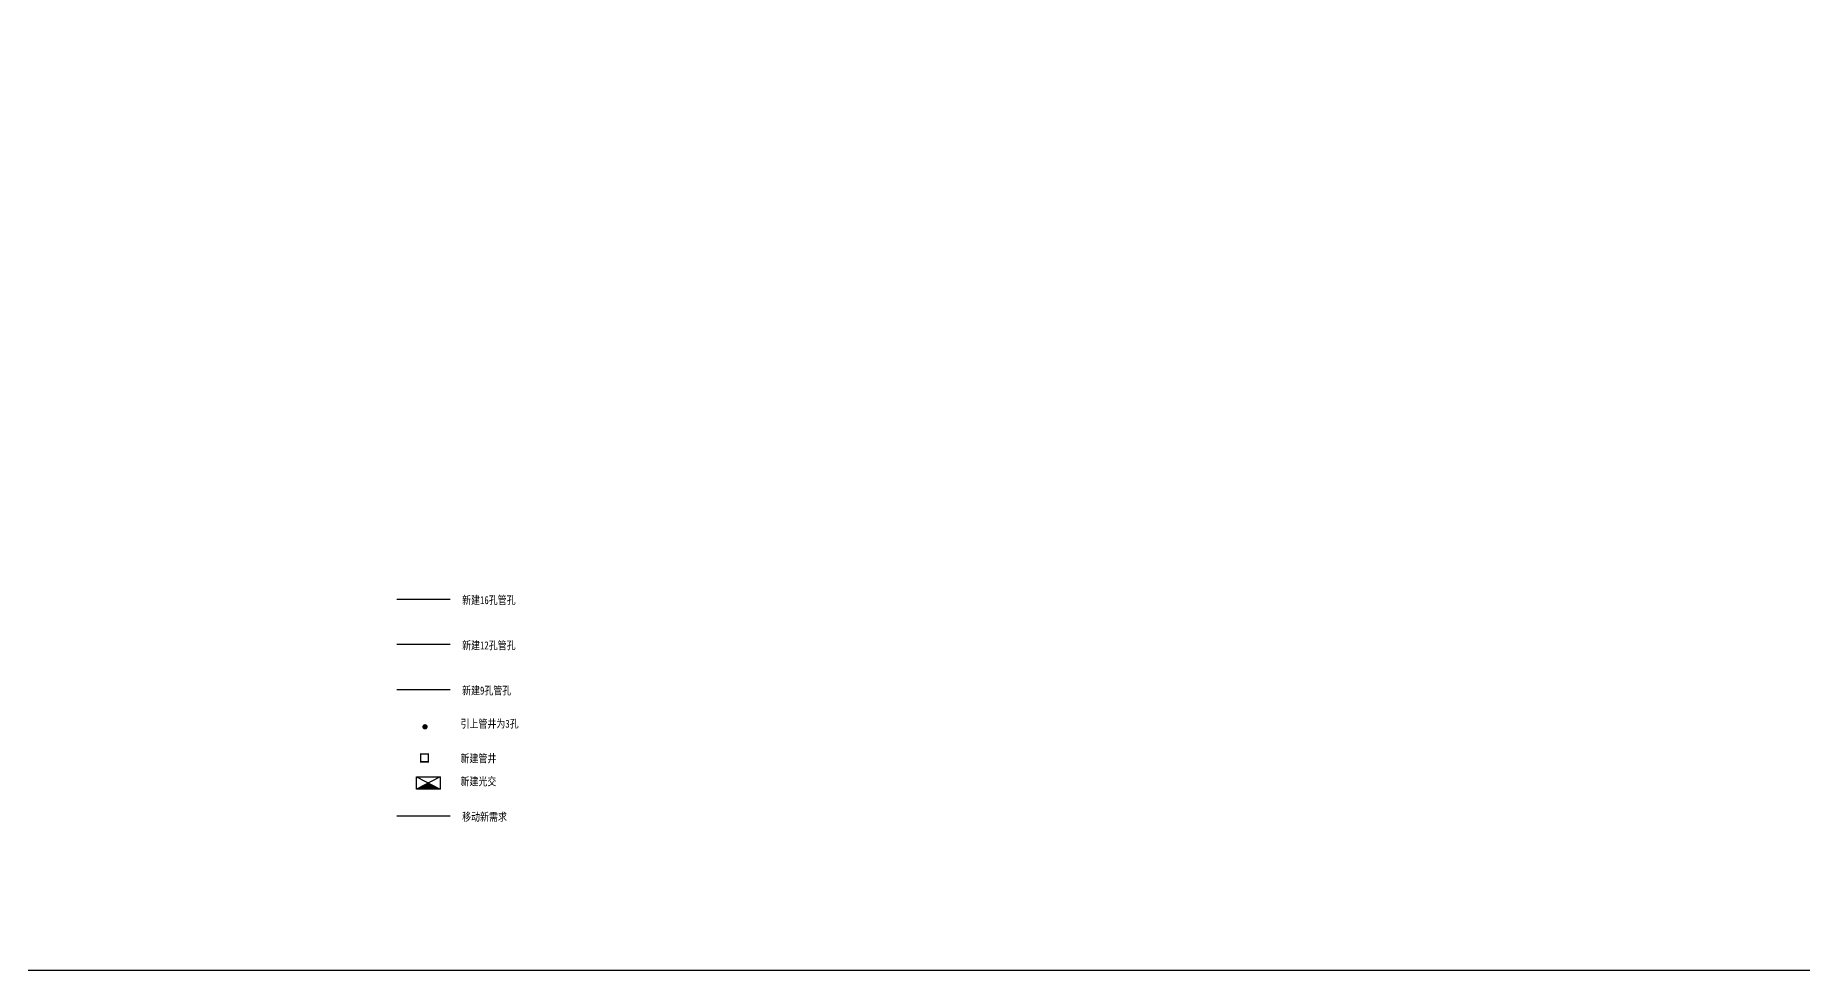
# Model space of a CAD drawing. Extents: x 11479826 to 11769483, y -6198296 to -6045071.
# Drawn here: x 11527783 to 11594051, y -6198296 to -6163228 of the extents above; entities that cross this region are included whole.
import ezdxf

# ---------------------------------------------------------------- set-up
doc = ezdxf.new("R2010")
doc.units = 0
doc.header["$LTSCALE"] = 1000
doc.header["$MEASUREMENT"] = 0
doc.layers.get('0').update_dxf_attribs({"linetype": 'CONTINUOUS'})
doc.layers.add('新设拉线', color=7, linetype='CONTINUOUS')
doc.styles.add('仿宋_GB2312', font='仿宋_GB2312.TTF', dxfattribs={"width": 0.8})

msp = doc.modelspace()

# ---------------------------------------------------------------- linework, layer by layer
for p, q in [((11542966, -6191032), (11542072, -6191491)), ((11542072, -6191032), (11542966, -6191491))]:
    msp.add_line(p, q)
at = {"color": 1, "const_width": 100}
msp.add_lwpolyline([(11542345, -6189154, 1), (11542445, -6189154, 1)], format="xyb", close=True, dxfattribs=at)
for points in [[(11542233, -6190170), (11542516, -6190170), (11542516, -6190471), (11542233, -6190471)], [(11542072, -6191032), (11542966, -6191032), (11542966, -6191491), (11542072, -6191491)]]:
    msp.add_lwpolyline(points, close=True)
msp.add_lwpolyline([(11542519, -6191491, 893, 0, 0), (11542519, -6191261, 0, 0, 0)], format="xyseb")
at = {"layer": '新设拉线', "linetype": 'ByBlock', "ltscale": 0.5}
msp.add_lwpolyline([(11479826, -6045071), (11769483, -6045071), (11769483, -6198296), (11479826, -6198296)], close=True, dxfattribs=at)
at = {"layer": '新设拉线', "color": 1, "linetype": 'ByBlock', "ltscale": 0.5, "const_width": 50}
msp.add_lwpolyline([(11541335, -6184368), (11543347, -6184368)], dxfattribs=at)
at = {"layer": '新设拉线', "color": 5, "linetype": 'ByBlock', "ltscale": 0.5, "const_width": 50}
msp.add_lwpolyline([(11541335, -6186063), (11543347, -6186063)], dxfattribs=at)
at = {"layer": '新设拉线', "linetype": 'ByBlock', "ltscale": 0.5, "const_width": 50}
for points in [[(11541335, -6187758), (11543347, -6187758)], [(11542233, -6190170), (11542233, -6190471), (11542516, -6190471), (11542516, -6190170), (11542233, -6190170)]]:
    msp.add_lwpolyline(points, dxfattribs=at)
at = {"layer": '新设拉线', "color": 2, "linetype": 'ByBlock', "ltscale": 0.5, "const_width": 50}
msp.add_lwpolyline([(11541335, -6192495), (11543347, -6192495)], dxfattribs=at)
at = {"layer": '新设拉线', "linetype": 'ByBlock', "ltscale": 0.5}
for points, knots in [([(11573571, -6139853), (11573837, -6140143), (11575613, -6142023), (11583285, -6145767), (11596427, -6153720), (11614127, -6162474), (11626927, -6170646), (11636289, -6174102), (11642665, -6173096), (11649624, -6168566), (11657516, -6164198), (11665299, -6160274), (11671370, -6157468), (11673456, -6154271), (11674160, -6153157), (11674308, -6152922)], [527.740415, 527.740415, 527.740415, 527.740415, 1705.246881, 8284.756833, 25606.472463, 48144.783375, 67307.096415, 71105.417134, 77752.883117, 85606.484138, 95939.016555, 104720.736733, 112075.077457, 115182.657243, 116011.609896, 116011.609896, 116011.609896, 116011.609896]), ([(11591520, -6152025), (11592158, -6152389), (11592796, -6152751), (11593642, -6153226), (11593847, -6153341), (11594194, -6153535), (11594337, -6153615), (11594587, -6153754), (11594695, -6153814), (11594910, -6153933), (11595018, -6153993), (11595342, -6154171), (11595558, -6154290), (11596206, -6154646), (11596639, -6154881), (11597939, -6155586), (11598807, -6156051), (11600895, -6157163), (11602115, -6157807), (11604554, -6159094), (11605773, -6159737), (11608204, -6161031), (11609416, -6161681), (11611828, -6162998), (11613028, -6163664), (11614285, -6164379), (11614350, -6164416), (11614544, -6164527), (11614673, -6164600), (11615058, -6164822), (11615315, -6164970), (11616086, -6165415), (11616599, -6165714), (11617807, -6166420), (11618501, -6166826), (11619894, -6167638), (11620593, -6168043), (11621997, -6168846), (11622702, -6169244), (11624123, -6170028), (11624839, -6170414), (11626282, -6171168), (11627011, -6171537), (11628483, -6172251), (11629227, -6172596), (11630079, -6172971), (11630177, -6173014), (11630472, -6173142), (11630669, -6173226), (11630940, -6173340), (11631012, -6173370), (11631130, -6173419), (11631175, -6173437), (11631246, -6173467), (11631271, -6173477), (11631315, -6173495), (11631332, -6173502), (11631384, -6173524), (11631419, -6173538), (11631490, -6173567), (11631525, -6173581), (11631630, -6173623), (11631701, -6173652), (11631914, -6173736), (11632057, -6173792), (11632345, -6173902), (11632490, -6173956), (11632783, -6174062), (11632930, -6174113), (11633228, -6174213), (11633378, -6174262), (11633681, -6174354), (11633834, -6174399), (11634143, -6174483), (11634298, -6174522), (11634613, -6174596), (11634771, -6174630), (11634975, -6174670), (11635019, -6174678), (11635096, -6174692), (11635129, -6174698), (11635180, -6174707), (11635199, -6174710), (11635233, -6174716), (11635249, -6174718), (11635279, -6174723), (11635295, -6174726), (11635341, -6174733), (11635371, -6174738), (11635464, -6174752), (11635525, -6174760), (11635710, -6174785), (11635833, -6174799), (11636195, -6174836), (11636433, -6174852), (11636911, -6174872), (11637149, -6174874), (11637626, -6174867), (11637864, -6174857), (11638339, -6174824), (11638576, -6174802), (11639047, -6174746), (11639282, -6174712), (11639750, -6174634), (11639983, -6174589), (11640445, -6174491), (11640675, -6174436), (11641131, -6174318), (11641357, -6174255), (11641806, -6174119), (11642028, -6174047), (11642309, -6173950), (11642370, -6173929), (11642482, -6173889), (11642533, -6173870), (11642635, -6173833), (11642686, -6173814), (11642839, -6173756), (11642940, -6173717), (11643242, -6173598), (11643441, -6173515), (11643835, -6173345), (11644030, -6173257), (11644358, -6173104), (11644493, -6173039), (11644626, -6172974)], [21942.457535, 21942.457535, 21942.457535, 21942.457535, 24148.459703, 24148.459703, 24852.450444, 24852.450444, 25341.706895, 25341.706895, 25710.742599, 25710.742599, 26079.778304, 26079.778304, 26817.849712, 26817.849712, 28293.992528, 28293.992528, 31246.278161, 31246.278161, 35380.330407, 35380.330407, 39514.382653, 39514.382653, 43648.434899, 43648.434899, 47782.487145, 47782.487145, 48009.180835, 48009.180835, 48455.765016, 48455.765016, 49348.933378, 49348.933378, 51135.2701, 51135.2701, 53547.315788, 53547.315788, 55959.361477, 55959.361477, 58371.407165, 58371.407165, 60783.452853, 60783.452853, 63195.498541, 63195.498541, 65607.544229, 65607.544229, 65921.345984, 65921.345984, 66548.949495, 66548.949495, 66777.958281, 66777.958281, 66920.7649, 66920.7649, 67001.921814, 67001.921814, 67056.960912, 67056.960912, 67167.039109, 67167.039109, 67277.117305, 67277.117305, 67497.273698, 67497.273698, 67937.586484, 67937.586484, 68377.899271, 68377.899271, 68818.212057, 68818.212057, 69258.524843, 69258.524843, 69698.837629, 69698.837629, 70139.150415, 70139.150415, 70579.463201, 70579.463201, 70700.704742, 70700.704742, 70789.552803, 70789.552803, 70841.051192, 70841.051192, 70882.811207, 70882.811207, 70924.571222, 70924.571222, 71008.091251, 71008.091251, 71175.131311, 71175.131311, 71509.211429, 71509.211429, 72154.556437, 72154.556437, 72799.901446, 72799.901446, 73445.246454, 73445.246454, 74090.591462, 74090.591462, 74735.93647, 74735.93647, 75381.281478, 75381.281478, 76026.626486, 76026.626486, 76671.971494, 76671.971494, 77317.316503, 77317.316503, 77495.221012, 77495.221012, 77646.837318, 77646.837318, 77798.453624, 77798.453624, 78101.686236, 78101.686236, 78708.15146, 78708.15146, 79314.616684, 79314.616684, 79739.791066, 79739.791066, 79739.791066, 79739.791066])]:
    msp.add_open_spline(points, degree=3, knots=knots, dxfattribs=at)
msp.add_spline([(11553776, -6147747), (11548611, -6152393), (11544160, -6156315), (11539348, -6158342), (11524526, -6162401), (11517131, -6163927), (11511990, -6166305), (11508420, -6168826)], degree=3, dxfattribs=at)

# ---------------------------------------------------------------- texts
at = {"style": '仿宋_GB2312', "width": 0.8}
for s, p in [('新建16孔管孔', (11543785, -6184554)), ('新建12孔管孔', (11543785, -6186249)), ('新建9孔管孔', (11543785, -6187944)), ('引上管井为3孔', (11543726, -6189187)), ('新建管井', (11543726, -6190490)), ('新建光交', (11543726, -6191352)), ('移动新需求', (11543785, -6192681))]:
    msp.add_text(s, height=300, dxfattribs=at).set_placement(p)

doc.saveas('drawing.dxf')
